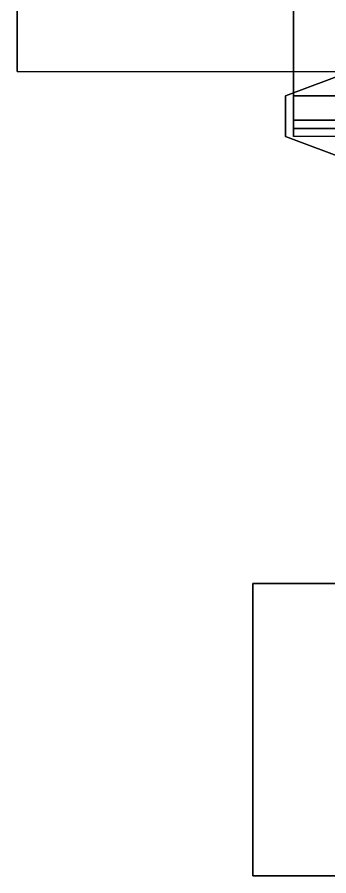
# Model space of a CAD drawing. Header units: millimetres. Extents: x -0.9 to 1, y -1.6 to 9.
# Drawn here: x -0.91 to -0.527, y -0.33 to 0.727 of the extents above; entities that cross this region are included whole.
import ezdxf

# ---------------------------------------------------------------- set-up
doc = ezdxf.new("R2010")
doc.units = ezdxf.units.MM
doc.layers.add('fenders', color=6, linetype='Continuous')
doc.layers.add('frame', color=5, linetype='Continuous')

msp = doc.modelspace()

# ---------------------------------------------------------------- linework, layer by layer
for points in [[(-0.62, 0.03, 0.96), (-0.62, -0.33, 0.96), (-0.3925, -0.33, 0.96), (-0.4312, 0.03, 0.96)], [(-0.62, 0.03, 0.66), (-0.62, 0.03, 0.96), (-0.4312, 0.03, 0.96), (-0.4312, 0.03, 0.66)], [(-0.62, -0.33, 0.66), (-0.62, -0.33, 0.96), (-0.62, 0.03, 0.96), (-0.62, 0.03, 0.66)], [(-0.3925, -0.33, 0.66), (-0.62, -0.33, 0.66), (-0.62, 0.03, 0.66), (-0.4312, 0.03, 0.66)], [(-0.62, -0.33, 0.96), (-0.62, -0.33, 0.66), (-0.3925, -0.33, 0.66), (-0.3925, -0.33, 0.96)]]:
    msp.add_3dface(points)
at = {"layer": 'fenders'}
for points in [[(-0.91, 0.93, 0.69), (-0.91, 0.69, 0.35), (-0.91, 0.66, 0.37), (-0.91, 0.91, 0.72)], [(-0.91, 0.91, 0.72), (-0.91, 0.66, 0.37), (-0.5, 0.66, 0.37), (-0.5, 0.91, 0.72)]]:
    msp.add_3dface(points, dxfattribs=at)
at = {"layer": 'frame'}
for points in [[(-0.57, 0.75, 0.34), (-0.57, 0.63, 0.35), (-0.49, 0.63, 0.35), (-0.49, 0.75, 0.34)], [(-0.57, 0.75, 0.3), (-0.57, 0.63, 0.33), (-0.57, 0.63, 0.35), (-0.57, 0.75, 0.34)], [(-0.49, 0.75, 0.3), (-0.49, 0.63, 0.33), (-0.57, 0.63, 0.33), (-0.57, 0.75, 0.3)], [(-0.58, 0.63, 0.48), (-0.58, 0.58, 0.48), (-0.5, 0.55, 0.48), (-0.5, 0.66, 0.48)], [(-0.5, 0.66, 0.48), (-0.5, 0.66, 0.39), (-0.58, 0.63, 0.39), (-0.58, 0.63, 0.48)], [(-0.5, 0.66, 0.39), (-0.5, 0.55, 0.39), (-0.58, 0.58, 0.39), (-0.58, 0.63, 0.39)], [(-0.58, 0.63, 0.39), (-0.58, 0.58, 0.39), (-0.58, 0.58, 0.48), (-0.58, 0.63, 0.48)], [(-0.57, 0.63, 0.36), (-0.57, 0.59, 0.38), (-0.57, 0.58, 0.39), (-0.57, 0.63, 0.39)], [(-0.57, 0.63, 0.35), (-0.57, 0.6, 0.36), (-0.57, 0.59, 0.38), (-0.57, 0.63, 0.36)], [(-0.57, 0.63, 0.33), (-0.57, 0.6, 0.35), (-0.57, 0.6, 0.36), (-0.57, 0.63, 0.35)], [(-0.49, 0.63, 0.33), (-0.49, 0.6, 0.35), (-0.57, 0.6, 0.35), (-0.57, 0.63, 0.33)], [(-0.57, 0.63, 0.36), (-0.57, 0.63, 0.39), (-0.49, 0.63, 0.39), (-0.49, 0.63, 0.36)], [(-0.57, 0.63, 0.35), (-0.57, 0.63, 0.36), (-0.49, 0.63, 0.36), (-0.49, 0.63, 0.35)], [(-0.49, 0.6, 0.36), (-0.49, 0.59, 0.38), (-0.57, 0.59, 0.38), (-0.57, 0.6, 0.36)], [(-0.49, 0.6, 0.35), (-0.49, 0.6, 0.36), (-0.57, 0.6, 0.36), (-0.57, 0.6, 0.35)], [(-0.49, 0.59, 0.38), (-0.49, 0.58, 0.39), (-0.57, 0.58, 0.39), (-0.57, 0.59, 0.38)], [(-0.58, 0.58, 0.48), (-0.58, 0.58, 0.39), (-0.5, 0.55, 0.39), (-0.5, 0.55, 0.48)]]:
    msp.add_3dface(points, dxfattribs=at)

doc.saveas('drawing.dxf')
